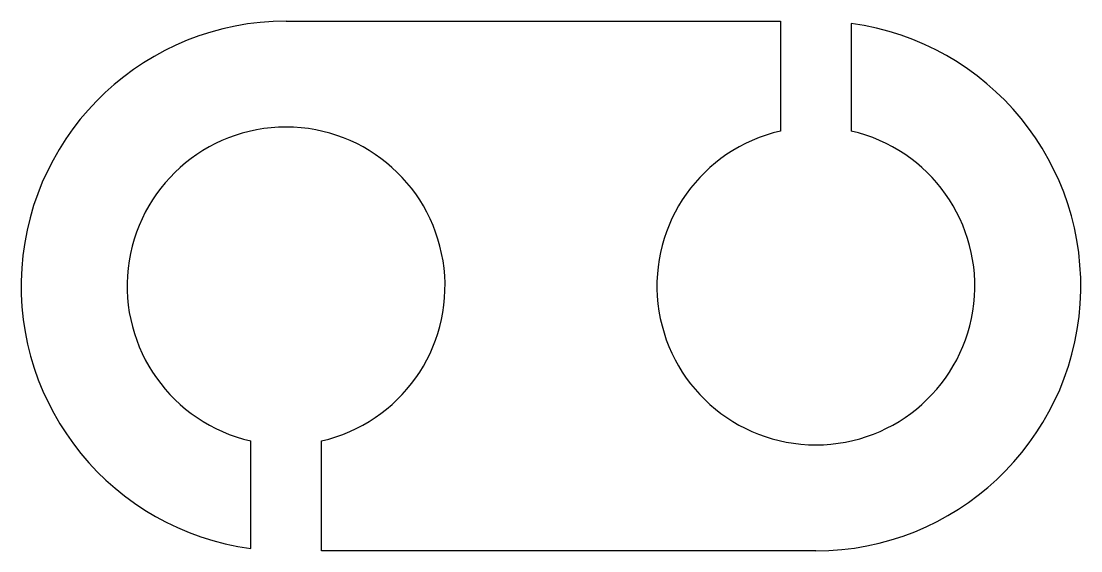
# Model space of a CAD drawing. Header units: millimetres. Extents: x 1977.7 to 2007.7, y 1213.6 to 1228.6.
import ezdxf

# ---------------------------------------------------------------- set-up
doc = ezdxf.new("R2010")
doc.units = ezdxf.units.MM

msp = doc.modelspace()

# ---------------------------------------------------------------- linework, layer by layer
for p, q in [((1985.221, 1228.636), (1992.721, 1228.636)), ((1992.721, 1228.636), (1999.221, 1228.636)), ((1999.221, 1228.636), (1999.221, 1225.523)), ((2001.221, 1228.569), (2001.221, 1225.523)), ((1984.221, 1213.702), (1984.221, 1216.748)), ((1986.221, 1213.636), (1986.221, 1216.748)), ((1992.721, 1213.636), (1986.221, 1213.636)), ((2000.221, 1213.636), (1992.721, 1213.636))]:
    msp.add_line(p, q)
for centre, radius, start, end in [((1985.221, 1221.136), 7.5, 90, 262.3377), ((2000.221, 1221.136), 7.5, 270, 82.3377), ((1985.221, 1221.136), 4.5, 282.8396, 257.1604), ((2000.221, 1221.136), 4.5, 102.8396, 77.1604)]:
    msp.add_arc(centre, radius, start, end)

doc.saveas('drawing.dxf')
